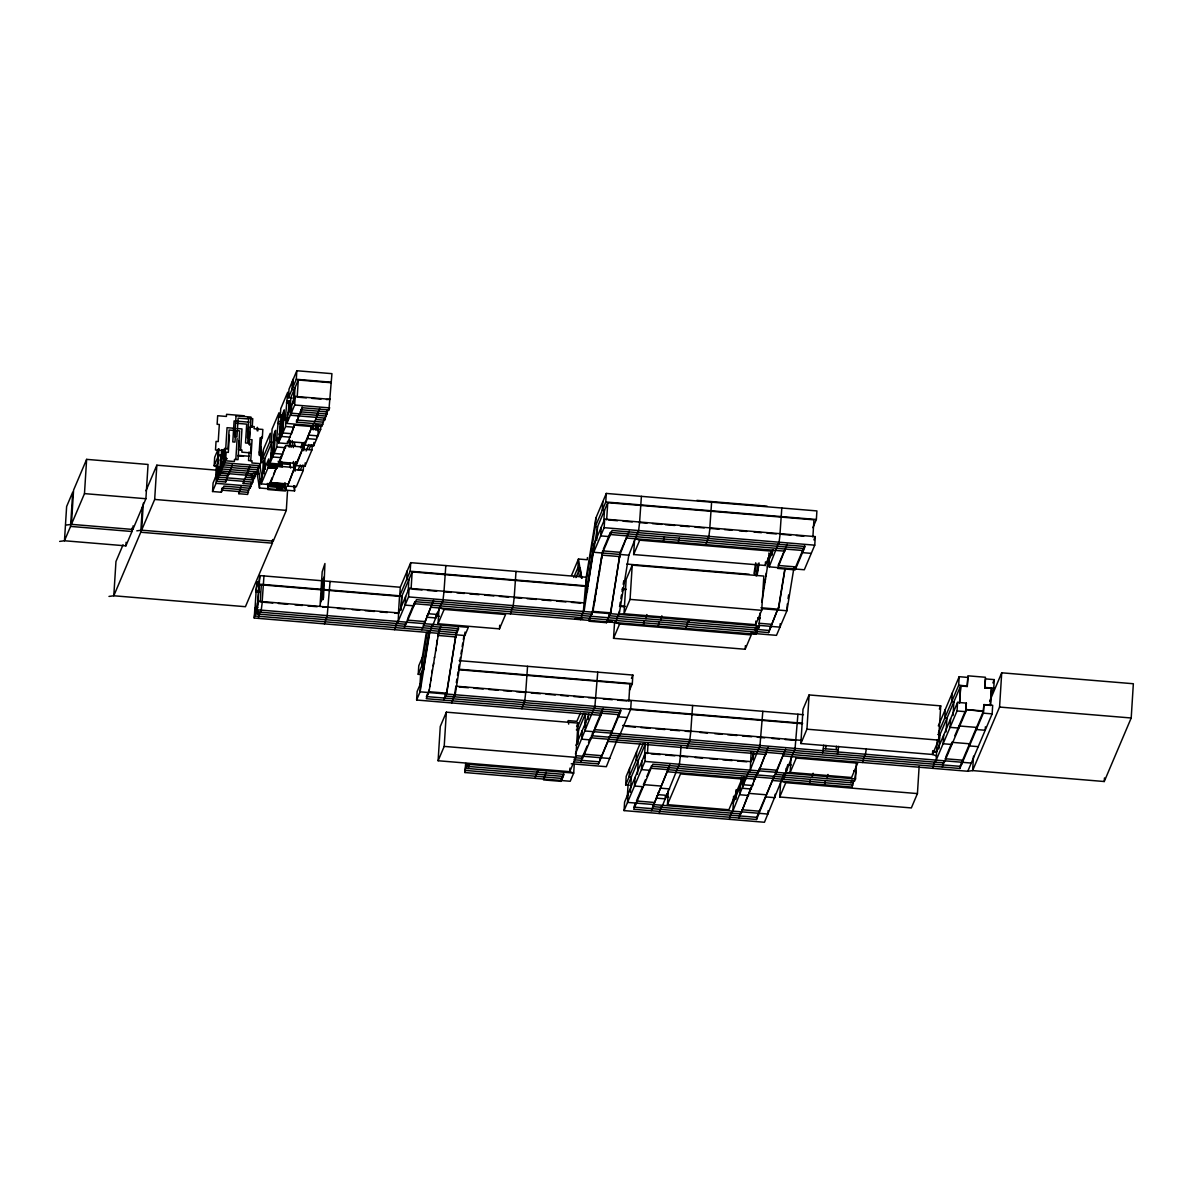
<?xml version="1.0" encoding="UTF-8"?>
<svg xmlns="http://www.w3.org/2000/svg" width="1193" height="1193" viewBox="0 0 1193 1193"><rect width="100%" height="100%" fill="white"/><g stroke="black" fill="none" stroke-linecap="round" stroke-linejoin="round"><path stroke-width="1.5" d="M132.214 527.903L131.991 531.511L125.891 545.857L64.467 540.757L70.566 526.411L72.713 492.157L66.629 506.503L64.467 540.757L59.65 541.413M86.627 459.365L73.578 490.099L71.431 524.353L84.479 493.619L86.627 459.365L148.051 464.465L145.904 498.719L132.855 529.453L71.431 524.353L66.614 525.009M125.891 545.857L126.13 542.248M132.855 529.453L133.079 525.859M108.981 596.425L113.797 595.769L140.759 532.242L142.355 506.995M143.339 503.148L141.624 530.184L136.807 530.84M287.543 490.547L286.305 510.38L273.257 541.115L141.624 530.184L154.672 499.449L156.835 465.195L216.157 470.117M251.335 482.807L250.247 488.295L223.926 486.103L221.316 492.247L212.548 491.516L213.085 482.956L216.559 474.754L228.281 475.858L229.28 471.667L228.415 473.71M214.158 465.837L214.695 457.277L218.185 449.075L217.633 457.635L214.158 465.837L216.351 466.016L218.96 459.872M215.605 478.005L216.351 466.016M212.548 491.516L216.022 483.329L216.559 474.754M227.833 475.082L225.671 482.002L216.887 481.271L218.945 448.732M216.887 481.271L219.84 472.383L217.648 472.204M218.543 475.455L219.08 466.895M220.914 455.264L218.513 455.592L220.914 455.264L219.497 475.127L220.914 464.509L223.106 464.703M223.106 461.78L222.882 465.21L220.69 465.031L221.659 449.612M255.69 472.562L254.601 478.035L245.833 477.319L246.832 473.129L221.242 471.026L222.748 449.97M221.242 471.026L224.195 462.138L225.059 448.434M221.316 492.247L222.33 488.056L248.651 490.248L250.381 486.147L250.247 488.295M223.643 456.129L223.852 449.791M222.181 490.204L222.33 488.056M223.852 464.882L224.716 462.824L259.82 465.747L258.956 467.79L223.852 464.882L223.986 462.735L221.779 462.466M224.075 460.93L224.731 450.656M224.716 462.824L225.477 447.927M225.731 448.672L227.043 427.69L233.679 428.242M225.671 482.002L225.805 479.869M229.399 435.281L228.325 452.401L226.133 452.222L225.581 460.781L234.365 461.512L234.499 459.365L238.003 459.663L239.197 440.828M230.145 469.61L230.01 471.757L232.173 464.838M235.632 431.821L234.976 442.096L232.784 441.917L234.111 420.935L249.024 422.173M235.811 459.484L237.139 438.502M240.643 449.91L241.97 428.928L236.989 428.526M248.651 490.248L247.637 494.439L238.868 493.708L241.031 486.789M238.868 493.708L239.868 489.518M217.424 472.711L254.735 475.903L251.991 484.194L243.223 483.463L246.832 473.129M243.223 483.463L244.222 479.273M248.696 427.422L247.712 443.155L245.519 442.976L246.697 424.141L236.169 423.261M245.833 477.319L245.967 475.172M249.71 432.149L248.949 444.139L251.141 444.333L250.605 452.893L241.821 452.162L241.97 450.015L238.451 449.731L239.644 430.897L229.101 430.017L227.923 448.851L224.418 448.568L224.284 450.7L215.501 449.97L216.037 441.41L218.23 441.589L219.318 424.469L217.126 424.29L217.663 415.731L226.431 416.446L226.566 414.314L244.118 415.775M258.956 467.79L259.09 465.658L256.346 473.949L247.562 473.218L249.725 466.299M249.083 451.968L248.532 460.528L252.051 460.826L251.917 462.973L260.685 463.689L261.222 455.129L259.03 454.951L260.119 437.831L262.311 438.01L262.848 429.45L254.064 428.719L254.198 426.572L250.694 426.289M249.501 445.123L249.725 441.693M247.562 473.218L248.576 469.028M250.739 460.722L252.051 439.74L248.74 439.456M252.319 479.049L252.752 475.112L250.336 475.44M257.136 430.748L257.36 427.318L257.927 430.852M260.253 455.98L261.655 436.638M294.88 485.775L294.567 490.905L259.463 487.997L259.999 479.437L258.016 467.104M261.207 483.896L261.744 475.336L268.693 458.932L268.157 467.492L261.207 483.896L269.976 484.626L277.074 466.09L294.626 467.552L287.528 486.073L296.296 486.804L303.261 470.415L303.589 465.27M262.818 458.201L263.355 449.642L270.319 433.253L269.782 441.813L262.818 458.201L265.01 458.395L271.974 441.992L269.782 441.813M262.415 476.186L263.28 462.481L260.715 446.629M407.037 620.092L424.589 621.553L424.454 623.685L468.327 627.324L464.852 635.526L254.243 618.034L254.78 609.474L255.645 607.431L257.852 607.61M265.07 469.117L264.115 460.17M255.004 608.967L256.077 591.832L259.776 592.146M264.19 463.63L264.324 461.482L263.981 462.302M254.243 618.034L255.645 607.431M257.27 581.737L255.854 592.354L257.27 581.737L259.463 581.916M264.041 473.8L265.01 458.395M629.158 531.139L620.166 552.314L602.629 550.868L591.967 614.261L416.461 599.691L406.023 624.282L256.853 611.89L257.39 603.33L258.255 601.272L398.656 612.934L398.119 621.493M257.3 607.431L259.88 575.593L400.281 587.254L410.72 562.664L586.21 577.233L595.874 518.03L606.298 493.44L816.907 510.917L816.37 519.492L812.895 527.679M258.046 601.794L259.12 584.659L401.713 596.515L412.152 571.909L587.657 586.494M256.853 611.89L258.255 601.272M260.238 601.973L261.312 584.853M285.709 486.714L285.366 487.534L285.5 485.402L267.948 483.94L267.814 486.073L268.157 485.253L285.709 486.714L285.574 488.862L285.917 488.041L268.38 486.58L268.022 487.4L268.157 485.253M285.917 488.041L285.44 490.994L267.888 489.548L268.38 486.58M270.886 459.126L272.049 429.152L279.013 412.748L276.522 440.485L278.715 440.679L279.594 438.621L281.086 415.164L283.278 415.358L282.845 422.203M262.132 602.137L263.966 575.936M262.341 601.615L260.939 612.233M272.988 454.294L274.181 435.46L275.225 432.999M273.495 452.967L274.256 440.978M271.303 452.788L269.901 463.406L276.851 447.002L277.402 438.442L279.594 438.621M123.058 544.798L115.96 561.515L113.797 595.769L245.43 606.7L272.392 543.173L272.615 539.564M320.872 426.005L320.649 429.42L313.699 445.824L304.916 445.093L312.014 426.557L294.462 425.096L287.364 443.632L278.595 442.901L280.668 421.502L278.476 421.323M283.278 415.358L282.413 417.401L280.206 417.222L280.758 408.662L287.707 392.258L285.216 419.996L287.409 420.175L288.288 418.132L286.096 417.953L285.216 419.996M282.89 454.19L274.122 453.459L275.568 430.345L274.092 433.82L272.645 456.949L281.414 457.68L281.548 455.532L278.67 464.122L285.768 445.6L303.32 447.047L296.222 465.583L305.005 466.314L311.955 449.925L312.283 444.78M281.682 433.805L282.875 414.955L283.919 412.495L282.726 431.344M282.517 427.333L282.204 432.477L279.997 432.298L279.132 434.341M281.787 465.419L281.966 462.735L281.951 466.403M278.595 442.901L285.559 426.512L286.096 417.953M290.868 406.679L290.331 415.239L315.921 417.341L315.787 419.474L324.571 420.204L324.705 418.057L321.961 426.348L286.857 423.44L287.394 414.881L295.223 396.434L330.327 399.342L326.45 399.551M292.166 398.059L288.467 397.746L289.019 389.186L296.833 370.74L331.937 373.663L328.91 409.96L302.59 407.767L296.505 422.113L322.826 424.305M287.528 418.475L289.362 401.012L287.17 400.818M288.602 412.987L289.362 401.012M287.364 443.632L287.498 441.499L305.05 442.946L312.014 426.557M281.429 484.597L284.933 484.895L285.067 482.747M279.878 485.775L285.142 486.222L285.291 484.075L269.484 482.762M290.018 411.123L290.883 397.418L298.28 380L331.177 382.729M292.494 380.985L291.957 389.559L294.149 389.738L293.284 403.428M289.183 447.181L289.616 440.336M291.748 404.621L291.211 413.196L316.801 415.283L316.667 417.431L325.435 418.161M293.359 378.942L292.822 387.501L295.014 387.68L294.268 399.67M287.528 486.073L294.626 467.552M286.857 423.44L294.686 404.994L295.223 396.434M288.467 397.746L296.296 379.299L296.833 370.74M298.28 380L297.206 397.12L306.333 397.88M296.505 422.113L296.639 419.981L322.96 422.158M293.776 468.461L293.418 461.512M298.235 418.012L298.369 415.88M295.074 471.22L295.61 462.645M299.115 415.969L299.249 413.822M296.222 465.583L296.401 461.795M299.98 413.926L302.142 406.992M300.845 411.868L300.979 409.736L327.314 411.913L329.044 407.812L328.91 409.96M302.47 447.971L302.679 444.542L304.871 444.721L302.783 449.642M303.783 450.715L304.319 442.156M304.916 445.093L305.05 442.946M305.005 466.314L305.214 462.884M307.794 436.504L307.66 438.636L316.428 439.367M309.27 433.014L309.136 435.147L317.92 435.877L318.606 425.006M311.06 429.182L311.269 425.767M312.581 428.511L312.79 425.096M313.237 429.883L313.55 424.753M314.057 423.575L319.694 408.453M313.699 445.824L313.908 442.394M315.429 430.076L315.757 424.932M317.01 430.226L317.338 424.991M317.219 429.868L317.547 424.723M315.787 419.474L318.531 411.182M318.054 430.822L318.367 425.692M326.628 410.974L326.3 416.103L317.532 415.373L317.666 413.24L300.114 411.779M324.571 420.204L327.314 411.913M321.171 601.57L322.483 580.603L323.974 577.114L322.647 599.93L323.512 597.872L324.928 563.528L322.185 571.82L320.037 606.074L323.616 579.768L322.438 598.603L322.781 597.782M330.073 581.423L327.046 617.72M394.749 613.142L398.447 613.456L399.521 596.321L410.168 571.223L410.72 562.664M399.744 595.814L400.281 587.254M400.848 610.205L401.713 596.515M401.072 609.698L401.937 595.993L259.343 584.152L258.463 586.195L259.88 575.593M405.62 596.545L405.083 605.105L413.852 605.835L413.986 603.688L431.538 605.149L431.404 607.297L756.079 634.258L757.287 626.862M407.231 570.851L406.694 579.425L408.886 579.604L408.14 591.594M404.293 628.383L405.59 623.507M397.254 623.551L408.558 596.903L409.095 588.343L584.6 602.927L594.248 543.71L604.687 519.119L815.296 536.611L814.744 545.171L804.321 569.762L769.217 566.854L767.8 558.041M411.078 589.044L412.152 571.909M414.732 603.792L414.866 601.645L757.093 630.068L758.823 625.967L758.688 628.115L609.519 615.722L609.653 613.575L606.566 622.686L589.014 621.225L592.101 612.128L591.967 614.261M627.22 717.515L618.436 716.784L618.571 714.637L601.033 713.175L600.899 715.323L416.611 700.023L417.147 691.463L420.637 683.261L429.107 631.231M421.919 674.641L418.236 674.328L418.773 665.769L422.247 657.567L426.348 632.454M421.845 629.829L433.566 600.362M455.726 635.615L458.679 628.651L423.575 625.743L423.709 623.596L257.718 609.847M419.891 685.99L420.637 674L423.903 666.32L427.705 642.997M420.637 683.261L420.1 691.821L416.611 700.023M422.247 657.567L421.711 666.126L418.236 674.328M423.694 669.735L423.903 666.32L421.711 666.126L427.273 632.051M427.318 615.096L427.183 617.228L435.967 617.959L437.577 612.337L437.443 614.47L428.66 613.754L428.794 611.606M423.575 625.743L432.403 603.106M428.004 694.594L428.138 692.462L426.393 696.563L619.45 712.594L619.316 714.726M601.898 711.132L601.764 713.28L426.259 698.695L429.346 689.584M429.838 686.631L429.972 684.484M430.792 680.711L431.284 677.743M432.388 669.691L431.896 672.643M433.208 665.903L433.7 662.95M435.624 651.11L436.101 648.142M436.593 645.189L437.205 640.089M440.187 608.027L444.139 609.414L505.564 614.514L499.464 628.86L438.04 623.76L438.949 609.34M438.174 634.169L438.04 636.301L440.679 626.414M439.531 629.158L438.085 634.363M451.372 592.384L443.975 591.773L445.809 565.571M438.114 760.746L440.262 726.507L446.361 712.161L577.979 723.092L575.831 757.346L569.732 771.677L438.114 760.746L444.199 746.4L446.361 712.161M443.811 700.157L445.69 693.923L445.556 696.056L621.046 710.625L610.622 735.231L944.066 762.923L965.808 711.684L966.345 703.124L957.576 702.394L936.49 752.097L932.792 751.784M446.898 691.045L445.556 696.056M458.231 627.876L456.203 632.663L446.764 693.193L429.212 691.731M456.934 632.752L457.068 630.605L255.242 613.843L256.987 609.742M454.324 696.787L455.622 687.884M465.061 632.096L455.189 694.744M574.236 764.504L573.699 773.079L570.209 781.266L464.912 772.527L465.673 763.445M464.912 772.527L466.224 763.52M546.051 772.169L543.546 779.909L561.098 781.355L564.05 774.391L467.522 766.383L467.656 764.236L465.911 768.337L562.44 776.36L562.306 778.492M499.464 628.86L499.703 625.251M521.565 598.215L514.183 597.604L516.017 571.402M516.48 691.746L525.71 692.522L527.545 666.32M543.889 779.089L544.023 776.941M563.603 773.616L561.441 780.535L561.232 779.223M569.971 768.083L569.732 771.677L573.699 773.079L468.387 764.325L467.522 766.383M583.198 613.53L585.465 586.315L595.322 526.59L595.874 518.03M585.674 585.793L586.21 577.233M587.388 557.608L587.254 559.741L578.471 559.01L571.522 575.414M577.457 744.283L578.322 730.593L585.495 713.682L583.302 713.503L577.039 728.252M577.666 743.776L578.53 730.071L576.338 729.892M587.329 591.624L587.553 588.209M582.214 730.623L581.677 739.183L590.46 739.914L590.595 737.781L608.147 739.228L608.012 741.375L765.966 754.498L766.1 752.351L758.137 772.93L652.825 764.191L633.692 809.272L756.556 819.487L774.078 776.345M589.357 620.405L589.491 618.272M594.248 543.71L584.063 611.487M580.887 762.461L582.184 757.585M584.63 727.387L585.495 713.682M596.664 540.474L597.529 526.769L607.744 502.685L813.954 519.82L812.88 536.939M583.496 756.317L583.631 754.17L601.183 755.631L601.048 757.764L609.832 758.494M585.703 722.421L585.166 730.996L610.756 733.084L610.622 735.231M594.278 603.33L594.77 600.377M588.104 719.185L588.432 714.04M595.725 594.457L595.859 592.31M596.694 588.522L597.186 585.569M598.275 577.501L597.797 580.469M601.212 527.321L600.676 535.881L609.444 536.611L609.578 534.464L627.13 535.925L626.996 538.073L784.949 551.181L785.083 549.048L778.119 565.437L795.671 566.899L804.664 545.723M602.823 501.627L602.286 510.186L604.478 510.38L603.718 522.37M599.11 573.729L599.587 570.761M601.526 558.92L601.66 556.788M637.927 531.869L628.815 555.192L593.711 552.27L604.15 527.679L604.687 519.119M410.168 571.223L587.866 585.972L597.529 526.769L595.322 526.59L605.761 501.999L606.298 493.44M591.325 737.87L591.46 735.723L960.022 766.338L983.494 710.998L965.942 709.537L983.286 711.52L983.897 704.586L992.68 705.302L992.144 713.876L967.791 771.26L783.503 755.944L783.637 753.812L608.877 739.317L598.439 763.923L573.878 761.88M593.07 733.77L593.204 731.622L592.041 734.366M606.655 519.82L607.744 502.685M593.935 731.712L594.069 729.579L611.621 731.041L611.487 733.173L961.752 762.238L961.618 764.37M597.753 672.151L594.725 708.448M610.309 534.553L610.443 532.421L803.5 548.452L803.366 550.599M598.439 763.923L620.614 709.865M606.566 622.686L607.908 617.676M600.183 759.822L600.318 757.674L576.473 755.721M610.876 610.712L609.519 615.722M617.84 615.677L615.677 622.597L619.629 623.984L751.262 634.915L745.178 649.26L613.545 638.33L614.574 622.105M620.166 552.314L610.741 612.844L593.189 611.398L593.324 609.25L592.966 610.07M608.877 739.317L609.012 737.185M619.376 610.98L618.287 616.453M610.384 613.664L620.032 554.462L627.995 533.882M632.23 565.139L626.146 579.485L623.984 613.739L630.068 599.393L632.23 565.139L763.848 576.07L761.701 610.324L755.616 624.67L623.984 613.739L619.167 614.395L628.815 555.192M635.765 538.789L639.716 540.19L771.349 551.121L765.265 565.467L633.632 554.536L634.542 540.116M646.964 523.16L639.567 522.549L641.402 496.348M628.83 701.081L629.904 683.947L458.44 669.72M784.01 774.346L764.459 822.26L624.058 810.599L624.595 802.039L645.458 752.843L750.77 761.596M629.367 785.218L625.669 784.905L626.206 776.345L640.119 743.552M619.391 735.947L630.694 709.313L631.231 700.753L455.726 686.169M629.531 690.18L632.32 683.619L632.857 675.059L459.201 660.639M627.22 798.281L628.085 784.576L645.264 744.104L643.057 743.925L625.669 784.905M628.07 793.837L627.533 802.397L653.123 804.5L652.989 806.632L740.734 813.924L756.526 774.898M629.68 768.143L629.143 776.718L631.336 776.897L630.366 792.301M644.324 620.703L643.325 624.893M635.034 777.448L634.497 786.008L643.266 786.739M636.644 751.754L636.108 760.314L638.3 760.493L637.435 774.197M646.934 614.559L645.935 618.749M635.437 805.171L635.571 803.038L633.826 807.139L756.69 817.339L785.68 749.025M641.983 761.045L641.446 769.604L650.215 770.335M644.399 757.809L645.264 744.104M624.058 810.599L644.921 761.417L645.458 752.843M647.441 753.544L648.082 743.269M664.412 536.895L663.412 541.085M659.252 621.941L658.238 626.131M651.095 768.292L651.229 766.145L853.055 782.906L854.218 780.177M661.861 615.797L660.847 619.987M651.244 810.733L669.929 764.877M656.732 795.985L656.597 798.132L665.366 798.863L665.724 796.208M658.208 792.51L658.074 794.642L666.857 795.373L666.768 793.748M679.339 538.147L678.325 542.323M652.989 806.632L668.781 767.606M746.743 778.358L741.927 779.014L728.878 809.749L667.454 804.649L668.363 790.228M687.735 756.884L680.353 756.273L680.994 745.998M685.244 731.22L690.777 731.682L692.611 705.481M709.984 527.873L708.582 538.475M711.61 502.178L709.775 528.38L719.006 529.14M733.591 796.238L733.158 803.098L741.196 784.144L741.628 777.284M732.83 811.151L733.367 802.576M735.678 798.132L736.215 789.572M745.178 649.26L745.401 645.652M735.783 799.34L736.32 790.78M740.331 786.187L739.794 794.747L748.563 795.477M739.004 818.025L740.868 811.777L740.734 813.924M742.628 784.651L743.06 777.806M743.209 777.418L742.523 788.29L751.307 789.02L751.441 786.888L748.697 793.345L766.249 794.792L766.115 796.939L774.898 797.67L775.107 794.24M742.881 785.635L743.418 777.075M741.614 811.866L748.011 794.97M743.388 784.323L743.821 777.463M743.925 783.175L744.253 778.045M744.477 777.418L744.014 784.815L752.783 785.546L752.917 783.398M755.616 624.67L755.84 621.061M750.233 770.156L751.187 751.829M758.688 628.115L760.209 612.874M752.962 758.867L753.394 752.008M753.066 760.06L753.499 753.215M765.265 565.467L765.488 561.858M764.937 581.93L765.429 578.963M765.906 576.01L766.383 573.043M767.353 567.122L767.487 564.975M768.903 553L769.217 566.854L778.328 543.531M772.169 555.043L772.482 549.913M759.002 770.887L759.136 768.739L776.688 770.201L776.554 772.348L855.53 778.91L856.276 763.997M762.819 711.311L759.792 747.608M756.556 819.487L756.69 817.339M756.302 631.544L768.575 632.573L777.582 609.519M758.286 815.386L758.42 813.238L653.853 804.589L653.988 802.442L636.436 800.995L642.013 787.872M770.32 628.472L770.454 626.325L759.926 625.46M779.968 534.21L781.803 508.009M780.192 533.689L778.775 544.306M778.626 607.058L768.575 632.573M768.143 810.629L767.934 814.058L759.166 813.328L759.3 811.195L741.748 809.734M780.177 623.73L779.968 627.145L771.185 626.414L771.319 624.282L759.031 623.253M855.53 778.91L854.665 780.953L775.689 774.391L775.823 772.259L644.921 761.417M787.35 603.897L786.918 610.756L776.479 635.347L750.621 633.2M919.132 766.547L917.432 793.584L911.348 807.929L779.715 796.999L780.625 782.578M795.537 569.031L795.671 566.899M775.689 774.391L784.517 751.754M783.771 774.168L783.458 779.312L794.449 749.756M785.844 771.841L786.068 768.411M786.202 771.021L786.068 773.168L787.261 765.981M791.063 757.987L790.154 772.408L785.322 773.079M797.923 714.234L794.896 750.531M800.861 743.537L803.008 709.283L809.093 694.937L940.725 705.868L938.563 740.122L932.479 754.468L800.861 743.537L806.945 729.191L809.093 694.937M810.494 779.372L809.495 783.562M813.104 773.228L812.105 777.418M823.766 745.133L822.529 752.828M825.735 748.816L825.944 745.386M825.407 780.61L824.408 784.8M828.017 774.466L827.017 778.656M836.263 749.696L836.472 746.266M838.679 746.371L837.456 754.065M668.647 769.753L773.213 778.403L773.079 780.535L852.056 787.097L853.055 782.906M854.799 778.805L856.067 770.335M866.282 749.174L865.089 756.362M932.702 750.859L932.479 754.468L936.43 755.855M936.162 760.135L937.236 740.107M938.891 748.846L939.98 734.634L937.787 734.456M943.663 735.186L943.126 743.746L951.895 744.477L952.029 742.329L969.581 743.791L969.447 745.938L978.215 746.654M945.274 709.492L944.737 718.052L946.929 718.246L946.064 731.935M942.336 767.024L943.618 762.148M950.612 718.783L950.075 727.357L958.859 728.073L958.993 725.941L976.545 727.402L976.411 729.534L985.179 730.265L985.388 726.835M952.238 693.103L951.701 701.663L953.893 701.842L953.028 715.546M935.297 762.193L957.04 710.953L957.576 702.394M938.473 732.815L958.65 685.274L959.187 676.699L967.97 677.43L967.21 686.512L960.633 685.96L959.545 703.08L960.842 685.453L939.756 735.142M784.383 753.901L959.888 768.471L960.022 766.338M965.734 710.059L966.345 703.124M967.21 686.512L967.881 675.805L985.433 677.266L984.762 687.958L991.562 688.003L990.488 705.123L983.688 705.093M973.518 756.168L972.608 770.589L967.791 771.26M959.888 768.471L983.36 713.146L983.897 704.586M984.762 687.958L985.522 678.892L994.291 679.622L993.754 688.182L990.965 694.744M990.265 705.645L991.338 688.51M999.57 707.061L1001.717 672.807L1133.35 683.738L1131.203 717.992L1104.241 781.519L972.608 770.589L999.57 707.061L1131.203 717.992M1104.241 781.519L1104.464 777.925M428.287 639.403L428.869 635.809M428.869 692.551L438.517 633.349M446.421 694.013L456.069 634.795M456.322 682.59L456.904 678.996M457.486 675.402L458.067 671.823M458.664 668.229L459.245 664.65M459.827 661.056L460.409 657.462M460.99 653.883L461.587 650.289M462.168 646.695L462.75 643.116M463.331 639.523L463.928 635.944M592.832 612.218L602.48 553L612.054 530.467L805.111 546.498L795.194 569.851L777.642 568.405L787.112 544.262M620.285 602.241L619.704 605.835L624.968 606.268M620.867 598.662L621.449 595.068M622.045 591.489L622.627 587.895M623.208 584.302L623.79 580.723M753.976 573.594L755.736 562.828M754.602 574.981L756.362 564.214M756.168 575.951L758.211 563.394M756.794 575.16L758.256 566.183M757.078 575.548L759.136 562.977M761.835 602.301L768.799 558.235M778.149 610.026L784.919 568.479M784.994 569.285L778.492 609.205L760.94 607.744M788.051 598.603L788.633 595.009M793.941 567.689L786.918 610.756L762.357 608.713M145.964 490.815L156.835 465.195M280.206 417.222L281.086 415.164M263.847 464.45L264.533 462.809L265.04 468.909L265.383 468.088M276.522 440.485L277.402 438.442M268.112 465.673L270.2 460.752M272.779 454.801L274.256 451.327M281.473 434.312L282.95 430.822M267.605 484.761L267.948 483.94M272.198 477.558L270.11 482.479L287.662 483.94M273.585 474.292L277.074 466.09M283.024 452.043L285.768 445.6M294.462 425.096L291.584 433.7L282.816 432.97L284.262 409.855L282.786 413.33L281.339 436.444L290.108 437.175M281.742 465.076L282.085 464.256L269.797 463.242M300.547 447.643L302.634 442.722M284.933 484.895L285.291 484.075M301.292 447.822L302.679 444.542M285.142 486.222L285.5 485.402M303.32 447.047L296.356 463.451L278.804 461.989M311.492 429.152L312.879 425.871M298.131 469.863L300.218 464.942M306.124 451.014L308.912 444.452M300.323 470.042L302.411 465.136M309.017 449.552L311.105 444.631M316.577 437.22L317.562 434.908M257.434 614.037L258.598 611.293M259.686 613.366L258.329 618.377M328.463 607.103L322.707 607.162M326.614 616.945L324.436 623.864M398.447 613.456L409.095 588.343M396.807 622.776L394.644 629.695M407.723 618.451L414.866 601.645M443.975 591.773L442.797 601.869M431.911 625.684L429.748 632.618L420.1 691.821L630.694 709.313M442.349 601.093L432.358 626.459M438.04 623.76L444.139 609.414M434.312 657.85L434.655 657.03M455.592 637.763L455.935 636.943L438.383 635.481M453.877 696.011L451.715 702.931M514.183 597.604L512.99 607.699M512.543 606.924L510.38 613.858M468.103 768.516L469.267 765.787M573.758 577.412L577.934 567.57L578.471 559.01L581.602 578.381M525.71 692.522L524.532 702.617M575.951 577.591L579.44 569.404M524.085 701.842L521.923 708.761M603.315 549.227L610.443 532.421M602.003 555.968L602.346 555.148L619.898 556.609L619.555 557.429M600.213 565.661L600.556 564.841M582.751 612.755L580.588 619.674M639.567 522.549L638.374 532.645M537.282 771.439L535.12 778.358M537.715 772.214L538.595 770.156M633.632 554.536L639.716 540.19M580.365 713.131L576.875 721.333L568.107 720.602L568.673 724.121M613.545 638.33L619.629 623.984M576.622 726.283L577.979 723.092M575.965 745.386L589.178 714.234M596.142 697.83L588.522 697.726M594.278 707.673L575.414 753.946M582.766 756.213L587.12 745.968M588.507 742.687L590.595 737.781M594.77 727.939L603.061 708.403M601.764 713.28L582.631 758.36L573.848 757.63M631.455 678.34L632.857 675.059M618.943 735.186L606.342 766.696L571.253 763.774M708.135 537.7L705.973 544.619M688.048 621.508L685.886 628.428M688.495 622.284L689.36 620.226M645.488 779.67L643.4 784.591L660.952 786.053L660.818 788.185L669.586 788.916M646.874 776.389L650.364 768.203L667.901 769.649L667.767 771.796L755.527 779.089M680.353 756.273L679.16 766.383M690.777 731.682L689.599 741.778M661.325 806.587L659.147 813.507M678.713 765.608L661.757 807.363M689.151 741.002L686.989 747.936M769.753 558.294L773.228 550.092M667.454 804.649L680.502 773.914L741.927 779.014M763.624 588.671L763.967 587.851M762.655 594.591L763.013 593.771M754.901 629.889L756.049 627.145M759.225 619.54L760.105 617.497M813.894 539.892L815.296 536.611M750.546 762.103L754.244 753.394M731.518 812.418L729.355 819.337M742.672 786.157L744.149 782.668M748.906 771.439L731.965 813.194M759.344 746.833L749.353 772.214M753.603 781.788L754.975 778.552M755.661 776.941L757.689 772.154M768.128 747.564L758.137 772.93M779.715 796.999L785.799 782.653L917.432 793.584M850.863 782.727L852.026 779.998M864.657 755.587L862.479 762.506M939.368 709.06L940.725 705.868M938.324 725.896L959.187 676.699M934.85 761.417L932.687 768.337M945.766 757.093L952.029 742.329M954.818 735.768L965.256 711.177M992.904 682.903L994.291 679.622M989.668 701.23L1001.717 672.807M296.296 379.299L331.4 382.222M311.82 398.343L320.962 399.103M286.305 402.876L288.497 403.055M294.686 404.994L329.79 407.902M318.397 413.33L327.18 414.06M247.488 418.206L252.752 418.639L252.215 427.198L250.023 427.019M277.596 423.366L279.803 423.545M285.559 426.512L294.328 427.243M311.88 428.705L320.649 429.42M276.851 447.002L285.634 447.733M303.186 449.194L311.955 449.925M238.182 455.338L249.277 456.263M237.974 455.86L243.521 456.308M278.148 461.333L281.652 461.616L281.518 463.764L290.302 464.495M278.357 462.645L281.876 462.944M223.18 458.097L226.879 458.41M223.27 458.634L226.924 458.932M263.28 462.481L261.073 462.302L260.76 448.464M293.985 465.031L296.177 465.225L295.61 461.691M268.261 464.42L282.294 465.583M696.906 500.359L767.099 506.19M269.663 465.389L274.927 465.822M222.002 461.959L224.195 462.138M268.47 465.732L282.517 466.91M269.886 466.702L273.391 467M268.679 467.059L277.462 467.79M268.157 467.492L276.94 468.223M294.492 469.684L303.261 470.415M268.336 467.88L273.6 468.312M222.241 466.836L257.345 469.759M222.107 468.983L247.697 471.071M248.442 471.16L257.211 471.891M605.761 501.999L816.37 519.492M253.229 473.203L258.792 473.666M220.377 473.084L229.145 473.8M246.697 475.261L255.466 475.992M259.999 479.437L262.192 479.616M217.901 477.081L252.991 480.004M217.767 479.228L243.357 481.316M244.088 481.405L252.856 482.136M278.342 486.953L283.606 487.385M276.806 488.131L282.07 488.563M216.022 483.329L251.126 486.237M608.49 519.969L617.631 520.73M623.119 521.177L632.26 521.938M652.496 523.623L661.742 524.383M665.426 524.696L674.671 525.457M680.219 525.919L689.45 526.695M694.997 527.157L704.228 527.917M724.554 529.603L731.935 530.214M739.332 530.825L746.714 531.452M754.11 532.063L761.492 532.674M767.039 533.137L776.27 533.897M781.803 534.36L790.944 535.12M796.432 535.568L803.739 536.179M221.451 490.114L239.003 491.561M239.733 491.665L248.517 492.381M604.15 527.679L814.744 545.171M627.861 536.015L802.635 550.495L802.501 552.642L811.27 553.373M84.479 493.619L145.904 498.719M154.672 499.449L286.305 510.38M626.802 564.08L749.159 574.251M70.566 526.411L131.991 531.511M140.759 532.242L272.392 543.173M622.537 588.85L626.042 589.148M622.314 589.372L625.818 589.655M630.068 599.393L761.701 610.324M412.897 589.193L422.039 589.953M427.526 590.401L436.668 591.161M456.919 592.846L464.301 593.458M469.848 593.92L479.079 594.681M484.626 595.143L493.857 595.918M499.405 596.381L508.636 597.141M527.112 598.677L536.343 599.438M541.89 599.9L551.136 600.676M556.669 601.138L565.914 601.898M571.447 602.361L580.693 603.121M619.48 606.342L624.744 606.79M757.689 617.825L759.881 618.004M408.558 596.903L759.568 626.057M756.437 629.412L768.71 630.426M256.734 590.296L258.926 590.49M432.269 605.239L607.043 619.734M607.774 619.823L756.959 632.201M575.115 618.63L582.512 619.242M606.521 621.225L612.069 621.687M435.609 616.006L439.307 616.319M263.578 602.256L272.824 603.017M278.357 603.479L287.602 604.24M294.984 604.866L302.381 605.477M307.928 605.94L317.159 606.7M337.485 608.385L344.866 608.997M352.263 609.608L359.645 610.234M365.192 610.682L374.423 611.457M379.971 611.92L387.367 612.531M255.108 615.991L456.203 632.663M958.65 685.274L967.434 685.99M984.986 687.451L993.754 688.182M458.664 669.198L632.32 683.619M957.04 710.953L965.808 711.684M983.36 713.146L992.144 713.876M627.965 700.112L803.456 714.696M459.216 686.989L468.446 687.764M473.994 688.227L483.225 688.987M488.772 689.45L498.003 690.21M503.55 690.672L510.932 691.284M531.258 692.984L540.489 693.744M546.036 694.207L555.282 694.967M560.814 695.43L568.211 696.041M573.744 696.503L582.989 697.279M603.226 698.949L612.367 699.709M617.855 700.172L626.996 700.932M631.112 708.985L802.65 723.226M629.054 709.343L802.427 723.748M806.945 729.191L938.563 740.122M622.642 725.493L801.562 740.361M933.015 751.277L936.699 751.575M626.131 726.313L635.362 727.089M640.909 727.536L650.14 728.312M655.688 728.774L664.919 729.534M670.466 729.997L679.697 730.757M700.023 732.457L707.404 733.069M714.801 733.68L722.183 734.291M727.73 734.754L736.961 735.514M742.508 735.977L751.754 736.752M757.287 737.214L764.683 737.826M772.065 738.437L779.461 739.049M784.994 739.511L794.24 740.271M823.543 748.637L838.455 749.875M945.08 758.733L962.632 760.18L962.497 762.327L971.266 763.058M787.619 764.653L791.138 764.952M651.095 753.842L660.236 754.602M665.724 755.065L674.865 755.825M695.131 757.51L702.513 758.122M709.91 758.733L717.291 759.344M722.839 759.807L732.07 760.567M737.617 761.03L746.848 761.805M853.651 770.663L855.843 770.857M444.199 746.4L575.831 757.346M574.012 759.732L598.573 761.775M773.944 778.492L852.92 785.054M465.777 770.469L561.575 778.403M665.023 796.909L668.721 797.207M781.847 781.266L785.799 782.653M770.812 551.42L771.379 554.954M581.841 578.322L580.126 567.764L577.934 567.57L579.351 576.383M294.447 442.573L295.014 446.093M292.196 440.56L293.344 447.614M290.003 440.381L291.137 447.42M293.717 485.626L294.567 490.905M289.78 462.795L290.63 468.074M284.709 483.448L285.574 488.862M267.381 483.433L268.231 488.727M259.373 451.744L259.94 455.264M259.642 463.764L261.908 477.856M256.898 472.145L259.463 487.997M236.05 415.82L234.738 436.802L236.93 436.981L238.123 418.146L248.651 419.026L247.458 437.861L249.65 438.04L250.977 417.058L236.05 415.82M796.238 758.062L790.154 772.408L851.578 777.508L857.663 763.162L796.238 758.062"/></g></svg>
